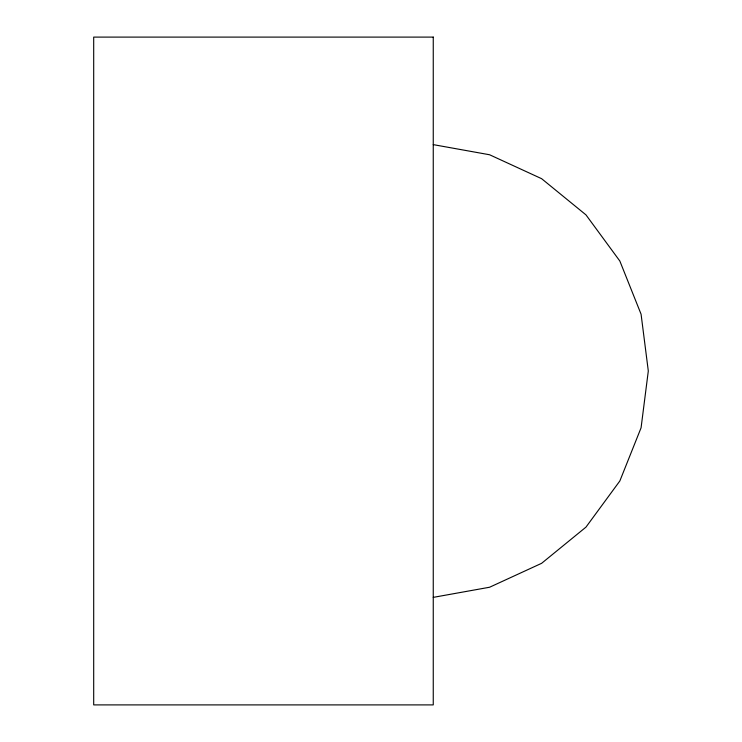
<?xml version="1.0" encoding="UTF-8"?>
<svg xmlns="http://www.w3.org/2000/svg" width="742" height="742" viewBox="0 0 742 742"><rect width="100%" height="100%" fill="white"/><g stroke="black" fill="none" stroke-linecap="round" stroke-linejoin="round"><path stroke-width="1.11" d="M433.254 597.375L489.599 587.237L541.614 563.317L585.976 527.117L619.848 480.964L641.079 427.791L648.304 371L641.079 314.209L619.848 261.036L585.976 214.883L541.614 178.683L489.599 154.763L433.254 144.625M433.254 37.1L93.696 37.1L93.696 704.9L433.254 704.9L433.254 37.1"/></g></svg>
